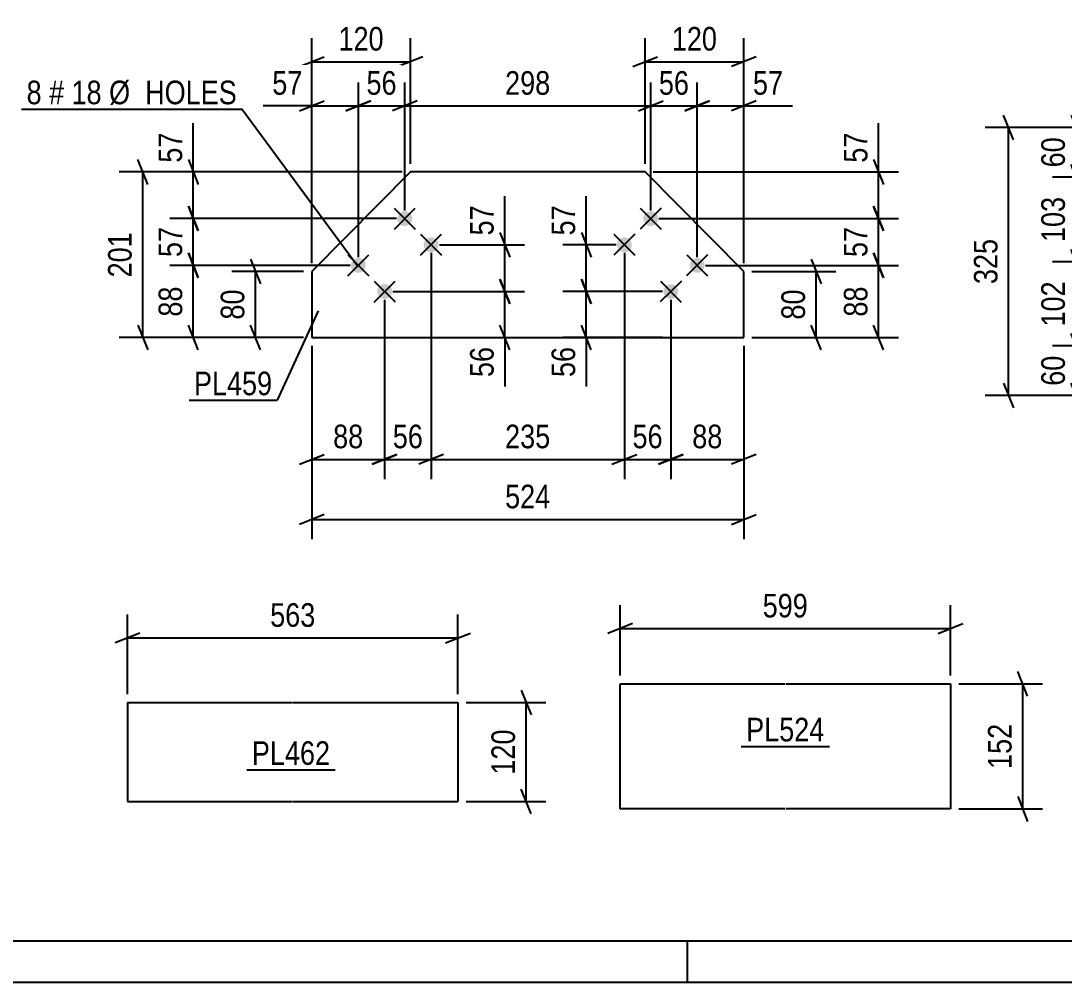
# Model space of a CAD drawing. Header units: millimetres. Extents: x 0 to 841, y 0 to 594.
# Drawn here: x 130.1 to 256.7, y 0 to 116.6 of the extents above; entities that cross this region are included whole.
import ezdxf

# ---------------------------------------------------------------- set-up
doc = ezdxf.new("R2010")
doc.units = ezdxf.units.MM
doc.styles.add('Arial Narrow', font='ARIALN.TTF', dxfattribs={"height": 0.2})

# ---------------------------------------------------------------- blocks, each defined once
blk = doc.blocks.new('Unknown-570349097-1114 - 28277')
at = {"color": 5, "linetype": 'Continuous'}
for p, q in [((5, 5), (836, 5)), ((211, 0), (211, 5)), ((0, 0), (841, 0))]:
    blk.add_line(p, q, dxfattribs=at)
blk = doc.blocks.new('Part-570349097-23035 - 23034')
at = {"color": 2, "linetype": 'Continuous'}
for p, q in [((143.04, 33.92), (143.04, 21.92)), ((143.04, 33.92), (163.04, 33.92)), ((163.14, 33.92), (183.14, 33.92)), ((183.14, 33.92), (183.14, 21.92)), ((143.04, 21.92), (163.04, 21.92)), ((163.14, 21.92), (183.14, 21.92))]:
    blk.add_line(p, q, dxfattribs=at)
blk = doc.blocks.new('Part-570349097-23051 - 23050')
at = {"color": 2, "linetype": 'Continuous'}
for p, q in [((202.81, 21.01), (202.81, 36.21)), ((202.81, 36.21), (222.81, 36.21)), ((222.91, 36.21), (242.91, 36.21)), ((242.91, 36.21), (242.91, 21.01)), ((222.81, 21.01), (202.81, 21.01)), ((242.91, 21.01), (222.91, 21.01))]:
    blk.add_line(p, q, dxfattribs=at)
blk = doc.blocks.new('Bolt-570349097-23152 - 23149')
at = {"linetype": 'Continuous'}
for points in [[(177.32, 93.28, -1), (176.05, 92, -1)], [(180.51, 90.11, -1), (179.24, 88.83, -1)], [(171.68, 87.6, -1), (170.41, 86.33, -1)], [(174.88, 84.43, -1), (173.61, 83.16, -1)]]:
    blk.add_hatch(color=1, dxfattribs=at).paths.add_polyline_path(points)
at = {"color": 1, "linetype": 'Continuous'}
for p, q in [((175.41, 93.91), (177.96, 91.37)), ((175.42, 91.37), (177.95, 93.92)), ((178.6, 90.74), (181.16, 88.2)), ((178.61, 88.2), (181.15, 90.75)), ((169.77, 88.23), (172.33, 85.7)), ((169.78, 85.69), (172.32, 88.24)), ((172.96, 85.06), (175.52, 82.53)), ((172.97, 82.52), (175.51, 85.07))]:
    blk.add_line(p, q, dxfattribs=at)
blk = doc.blocks.new('Part-570349097-23150 - 23149')
at = {"color": 2, "linetype": 'Continuous'}
for p, q in [((177.37, 98.3), (165.39, 86.24)), ((205.84, 98.3), (177.37, 98.3)), ((217.82, 86.24), (205.84, 98.3)), ((165.39, 86.24), (165.39, 78.2)), ((217.82, 78.2), (217.82, 86.24)), ((165.39, 78.2), (217.82, 78.2))]:
    blk.add_line(p, q, dxfattribs=at)
blk = doc.blocks.new('Bolt-570349097-23151 - 23149')
at = {"linetype": 'Continuous'}
for points in [[(207.16, 92, -1), (205.89, 93.28, -1)], [(203.97, 88.83, -1), (202.7, 90.11, -1)], [(212.8, 86.33, -1), (211.53, 87.6, -1)], [(209.6, 83.16, -1), (208.34, 84.43, -1)]]:
    blk.add_hatch(color=1, dxfattribs=at).paths.add_polyline_path(points)
at = {"color": 1, "linetype": 'Continuous'}
for p, q in [((207.8, 93.91), (205.25, 91.37)), ((205.26, 93.92), (207.8, 91.37)), ((204.61, 90.74), (202.06, 88.2)), ((202.07, 90.75), (204.6, 88.2)), ((213.44, 88.23), (210.89, 85.7)), ((210.9, 88.24), (213.43, 85.69)), ((210.25, 85.06), (207.69, 82.53)), ((207.7, 85.07), (210.24, 82.52))]:
    blk.add_line(p, q, dxfattribs=at)
blk = doc.blocks.new('StraightDimension-570349097-23366 - 23003')
at = {"color": 7, "linetype": 'Continuous'}
for p, q in [((250.56, 102.19), (249.36, 105.19)), ((264.07, 103.69), (247.11, 103.69)), ((249.96, 71.19), (249.96, 103.69)), ((249.36, 72.69), (250.56, 69.69)), ((264.07, 71.19), (247.11, 71.19))]:
    blk.add_line(p, q, dxfattribs=at)
at = {"color": 0}
blk.add_wipeout([(249.21, 90.78), (245.01, 90.78), (245.01, 84.1), (249.21, 84.1)], dxfattribs=at)
at = {"color": 3, "style": 'Arial Narrow'}
blk.add_text('325', height=2.863, rotation=90.0002, dxfattribs=at).set_placement((248.61, 84.7))
blk = doc.blocks.new('StraightDimension-570349097-27144 - 23003')
at = {"color": 7, "linetype": 'Continuous'}
for p, q in [((257.54, 88.89), (258.74, 85.89)), ((270.07, 87.39), (255.29, 87.39)), ((258.14, 77.19), (258.14, 87.39)), ((258.74, 75.69), (257.54, 78.69)), ((270.07, 77.19), (255.29, 77.19))]:
    blk.add_line(p, q, dxfattribs=at)
at = {"color": 0}
blk.add_wipeout([(257.39, 85.63), (253.19, 85.63), (253.19, 78.95), (257.39, 78.95)], dxfattribs=at)
at = {"color": 3, "style": 'Arial Narrow'}
blk.add_text('102', height=2.863, rotation=90.0002, dxfattribs=at).set_placement((256.79, 79.55))
blk = doc.blocks.new('StraightDimension-570349097-27142 - 23003')
at = {"color": 7, "linetype": 'Continuous'}
for p, q in [((257.54, 105.19), (258.74, 102.19)), ((264.07, 103.69), (255.29, 103.69)), ((258.14, 97.69), (258.14, 103.69)), ((258.74, 96.19), (257.54, 99.19)), ((270.07, 97.69), (255.29, 97.69))]:
    blk.add_line(p, q, dxfattribs=at)
at = {"color": 0}
blk.add_wipeout([(257.39, 103.12), (253.19, 103.12), (253.19, 98.26), (257.39, 98.26)], dxfattribs=at)
at = {"color": 3, "style": 'Arial Narrow'}
blk.add_text('60', height=2.863, rotation=90.0002, dxfattribs=at).set_placement((256.79, 98.86))
blk = doc.blocks.new('StraightDimension-570349097-27143 - 23003')
at = {"color": 7, "linetype": 'Continuous'}
for p, q in [((257.54, 99.19), (258.74, 96.19)), ((270.07, 97.69), (255.29, 97.69)), ((258.14, 87.39), (258.14, 97.69)), ((258.74, 85.89), (257.54, 88.89)), ((270.07, 87.39), (255.29, 87.39))]:
    blk.add_line(p, q, dxfattribs=at)
at = {"color": 0}
blk.add_wipeout([(257.39, 95.88), (253.19, 95.88), (253.19, 89.2), (257.39, 89.2)], dxfattribs=at)
at = {"color": 3, "style": 'Arial Narrow'}
blk.add_text('103', height=2.863, rotation=90.0002, dxfattribs=at).set_placement((256.79, 89.8))
blk = doc.blocks.new('StraightDimension-570349097-27145 - 23003')
at = {"color": 7, "linetype": 'Continuous'}
for p, q in [((257.54, 78.69), (258.74, 75.69)), ((270.07, 77.19), (255.29, 77.19)), ((258.14, 71.19), (258.14, 77.19)), ((258.74, 69.69), (257.54, 72.69)), ((264.07, 71.19), (255.29, 71.19))]:
    blk.add_line(p, q, dxfattribs=at)
at = {"color": 0}
blk.add_wipeout([(257.39, 76.62), (253.19, 76.62), (253.19, 71.76), (257.39, 71.76)], dxfattribs=at)
at = {"color": 3, "style": 'Arial Narrow'}
blk.add_text('60', height=2.863, rotation=90.0002, dxfattribs=at).set_placement((256.79, 72.36))
blk = doc.blocks.new('StraightDimension-570349097-23402 - 23034')
at = {"color": 7, "linetype": 'Continuous'}
for p, q in [((143.04, 34.92), (143.04, 44.61)), ((183.14, 34.92), (183.14, 44.61)), ((144.54, 42.36), (141.54, 41.16)), ((181.64, 41.16), (184.64, 42.36)), ((143.04, 41.76), (183.14, 41.76))]:
    blk.add_line(p, q, dxfattribs=at)
at = {"color": 0}
blk.add_wipeout([(166.43, 42.51), (166.43, 46.71), (159.75, 46.71), (159.75, 42.51)], dxfattribs=at)
at = {"color": 3, "style": 'Arial Narrow'}
blk.add_text('563', height=2.863, dxfattribs=at).set_placement((160.35, 43.11))
blk = doc.blocks.new('StraightDimension-570349097-23398 - 23034')
at = {"color": 7, "linetype": 'Continuous'}
for p, q in [((190.81, 35.42), (192.01, 32.42)), ((184.14, 33.92), (193.81, 33.92)), ((191.41, 21.92), (191.41, 33.92)), ((192.01, 20.42), (190.81, 23.42)), ((184.14, 21.92), (193.81, 21.92))]:
    blk.add_line(p, q, dxfattribs=at)
at = {"color": 0}
blk.add_wipeout([(190.66, 31.27), (186.46, 31.27), (186.46, 24.58), (190.66, 24.58)], dxfattribs=at)
at = {"color": 3, "style": 'Arial Narrow'}
blk.add_text('120', height=2.863, rotation=90.0002, dxfattribs=at).set_placement((190.06, 25.18))
blk = doc.blocks.new('StraightDimension-570349097-23414 - 23050')
at = {"color": 7, "linetype": 'Continuous'}
for p, q in [((252.27, 34.71), (251.07, 37.71)), ((243.91, 36.21), (254.07, 36.21)), ((251.67, 21.01), (251.67, 36.21)), ((251.07, 22.51), (252.27, 19.51)), ((243.91, 21.01), (254.07, 21.01))]:
    blk.add_line(p, q, dxfattribs=at)
at = {"color": 0}
blk.add_wipeout([(250.92, 31.95), (246.72, 31.95), (246.72, 25.27), (250.92, 25.27)], dxfattribs=at)
at = {"color": 3, "style": 'Arial Narrow'}
blk.add_text('152', height=2.863, rotation=90.0002, dxfattribs=at).set_placement((250.32, 25.87))
blk = doc.blocks.new('StraightDimension-570349097-23418 - 23050')
at = {"color": 7, "linetype": 'Continuous'}
for p, q in [((202.81, 37.21), (202.81, 45.75)), ((242.91, 37.21), (242.91, 45.75)), ((204.31, 43.5), (201.31, 42.3)), ((241.41, 42.3), (244.41, 43.5)), ((202.81, 42.9), (242.91, 42.9))]:
    blk.add_line(p, q, dxfattribs=at)
at = {"color": 0}
blk.add_wipeout([(226.21, 43.65), (226.21, 47.85), (219.52, 47.85), (219.52, 43.65)], dxfattribs=at)
at = {"color": 3, "style": 'Arial Narrow'}
blk.add_text('599', height=2.863, dxfattribs=at).set_placement((220.12, 44.25))
blk = doc.blocks.new('StraightDimension-570349097-27057 - 23149')
at = {"color": 7, "linetype": 'Continuous'}
for p, q in [((174.24, 82.8), (174.24, 61.03)), ((165.39, 77.2), (165.39, 61.03)), ((163.89, 62.83), (166.89, 64.03)), ((165.39, 63.43), (174.24, 63.43)), ((175.74, 64.03), (172.74, 62.83))]:
    blk.add_line(p, q, dxfattribs=at)
at = {"color": 0}
blk.add_wipeout([(172.25, 64.18), (172.25, 68.38), (167.39, 68.38), (167.39, 64.18)], dxfattribs=at)
at = {"color": 3, "style": 'Arial Narrow'}
blk.add_text('88', height=2.863, dxfattribs=at).set_placement((167.99, 64.78))
blk = doc.blocks.new('StraightDimension-570349097-27091 - 23149')
at = {"color": 7, "linetype": 'Continuous'}
for p, q in [((206.53, 93.64), (206.53, 109.17)), ((212.16, 87.97), (212.16, 109.17)), ((205.03, 105.72), (208.03, 106.92)), ((213.66, 106.92), (210.66, 105.72)), ((206.53, 106.32), (212.16, 106.32))]:
    blk.add_line(p, q, dxfattribs=at)
at = {"color": 0}
blk.add_wipeout([(211.77, 107.07), (211.77, 111.27), (206.92, 111.27), (206.92, 107.07)], dxfattribs=at)
at = {"color": 3, "style": 'Arial Narrow'}
blk.add_text('56', height=2.863, dxfattribs=at).set_placement((207.52, 107.67))
blk = doc.blocks.new('StraightDimension-570349097-26963 - 23149')
at = {"color": 7, "linetype": 'Continuous'}
for p, q in [((150.42, 94.14), (151.62, 91.14)), ((175.69, 92.64), (148.17, 92.64)), ((151.02, 86.97), (151.02, 92.64)), ((151.62, 85.47), (150.42, 88.47)), ((170.05, 86.97), (148.17, 86.97))]:
    blk.add_line(p, q, dxfattribs=at)
at = {"color": 0}
blk.add_wipeout([(150.27, 92.23), (146.07, 92.23), (146.07, 87.38), (150.27, 87.38)], dxfattribs=at)
at = {"color": 3, "style": 'Arial Narrow'}
blk.add_text('57', height=2.863, rotation=90.0002, dxfattribs=at).set_placement((149.67, 87.98))
blk = doc.blocks.new('StraightDimension-570349097-26986 - 23149')
at = {"color": 7, "linetype": 'Continuous'}
for p, q in [((233.58, 94.14), (234.78, 91.14)), ((207.53, 92.64), (236.58, 92.64)), ((234.18, 86.97), (234.18, 92.64)), ((234.78, 85.47), (233.58, 88.47)), ((213.16, 86.97), (236.58, 86.97))]:
    blk.add_line(p, q, dxfattribs=at)
at = {"color": 0}
blk.add_wipeout([(233.43, 92.23), (229.23, 92.23), (229.23, 87.38), (233.43, 87.38)], dxfattribs=at)
at = {"color": 3, "style": 'Arial Narrow'}
blk.add_text('57', height=2.863, rotation=90.0002, dxfattribs=at).set_placement((232.83, 87.98))
blk = doc.blocks.new('StraightDimension-570349097-23504 - 23149')
at = {"color": 7, "linetype": 'Continuous'}
for p, q in [((165.39, 87.24), (165.39, 114.53)), ((177.37, 99.3), (177.37, 114.53)), ((163.89, 111.08), (166.89, 112.28)), ((165.39, 111.68), (177.37, 111.68)), ((178.87, 112.28), (175.87, 111.08))]:
    blk.add_line(p, q, dxfattribs=at)
at = {"color": 0}
blk.add_wipeout([(174.73, 112.43), (174.73, 116.63), (168.04, 116.63), (168.04, 112.43)], dxfattribs=at)
at = {"color": 3, "style": 'Arial Narrow'}
blk.add_text('120', height=2.863, dxfattribs=at).set_placement((168.64, 113.03))
blk = doc.blocks.new('StraightDimension-570349097-23518 - 23149')
at = {"color": 7, "linetype": 'Continuous'}
for p, q in [((157.96, 87.74), (159.16, 84.74)), ((164.39, 86.24), (155.71, 86.24)), ((158.56, 78.2), (158.56, 86.24)), ((159.16, 76.7), (157.96, 79.7)), ((164.39, 78.2), (155.71, 78.2))]:
    blk.add_line(p, q, dxfattribs=at)
at = {"color": 0}
blk.add_wipeout([(157.81, 84.65), (153.61, 84.65), (153.61, 79.79), (157.81, 79.79)], dxfattribs=at)
at = {"color": 3, "style": 'Arial Narrow'}
blk.add_text('80', height=2.863, rotation=90.0002, dxfattribs=at).set_placement((157.21, 80.39))
blk = doc.blocks.new('StraightDimension-570349097-27054 - 23149')
at = {"color": 7, "linetype": 'Continuous'}
for p, q in [((203.33, 88.47), (203.33, 61.03)), ((208.97, 82.8), (208.97, 61.03)), ((201.83, 62.83), (204.83, 64.03)), ((203.33, 63.43), (208.97, 63.43)), ((210.47, 64.03), (207.47, 62.83))]:
    blk.add_line(p, q, dxfattribs=at)
at = {"color": 0}
blk.add_wipeout([(208.58, 64.18), (208.58, 68.38), (203.72, 68.38), (203.72, 64.18)], dxfattribs=at)
at = {"color": 3, "style": 'Arial Narrow'}
blk.add_text('56', height=2.863, dxfattribs=at).set_placement((204.32, 64.78))
blk = doc.blocks.new('StraightDimension-570349097-23508 - 23149')
at = {"color": 7, "linetype": 'Continuous'}
for p, q in [((165.39, 77.2), (165.39, 53.74)), ((217.82, 77.2), (217.82, 53.74)), ((166.89, 56.74), (163.89, 55.54)), ((165.39, 56.14), (217.82, 56.14)), ((216.32, 55.54), (219.32, 56.74))]:
    blk.add_line(p, q, dxfattribs=at)
at = {"color": 0}
blk.add_wipeout([(194.95, 56.89), (194.95, 61.09), (188.26, 61.09), (188.26, 56.89)], dxfattribs=at)
at = {"color": 3, "style": 'Arial Narrow'}
blk.add_text('524', height=2.863, dxfattribs=at).set_placement((188.86, 57.49))
blk = doc.blocks.new('StraightDimension-570349097-23500 - 23149')
at = {"color": 7, "linetype": 'Continuous'}
for p, q in [((205.84, 99.3), (205.84, 114.53)), ((217.82, 87.24), (217.82, 114.53)), ((204.34, 111.08), (207.34, 112.28)), ((205.84, 111.68), (217.82, 111.68)), ((219.32, 112.28), (216.32, 111.08))]:
    blk.add_line(p, q, dxfattribs=at)
at = {"color": 0}
blk.add_wipeout([(215.17, 112.43), (215.17, 116.63), (208.49, 116.63), (208.49, 112.43)], dxfattribs=at)
at = {"color": 3, "style": 'Arial Narrow'}
blk.add_text('120', height=2.863, dxfattribs=at).set_placement((209.09, 113.03))
blk = doc.blocks.new('StraightDimension-570349097-23512 - 23149')
at = {"color": 7, "linetype": 'Continuous'}
for p, q in [((226, 87.74), (227.2, 84.74)), ((218.82, 86.24), (229, 86.24)), ((226.6, 78.2), (226.6, 86.24)), ((227.2, 76.7), (226, 79.7)), ((218.82, 78.2), (229, 78.2))]:
    blk.add_line(p, q, dxfattribs=at)
at = {"color": 0}
blk.add_wipeout([(225.85, 84.65), (221.65, 84.65), (221.65, 79.79), (225.85, 79.79)], dxfattribs=at)
at = {"color": 3, "style": 'Arial Narrow'}
blk.add_text('80', height=2.863, rotation=90.0002, dxfattribs=at).set_placement((225.25, 80.39))
blk = doc.blocks.new('StraightDimension-570349097-26987 - 23149')
at = {"color": 7, "linetype": 'Continuous'}
for p, q in [((233.58, 88.47), (234.78, 85.47)), ((213.16, 86.97), (236.58, 86.97)), ((234.18, 78.2), (234.18, 86.97)), ((234.78, 76.7), (233.58, 79.7)), ((218.82, 78.2), (236.58, 78.2))]:
    blk.add_line(p, q, dxfattribs=at)
at = {"color": 0}
blk.add_wipeout([(233.43, 85.01), (229.23, 85.01), (229.23, 80.15), (233.43, 80.15)], dxfattribs=at)
at = {"color": 3, "style": 'Arial Narrow'}
blk.add_text('88', height=2.863, rotation=90.0002, dxfattribs=at).set_placement((232.83, 80.75))
blk = doc.blocks.new('StraightDimension-570349097-23584 - 23149')
at = {"color": 7, "linetype": 'Continuous'}
for p, q in [((145.49, 96.8), (144.29, 99.8)), ((176.37, 98.3), (142.04, 98.3)), ((144.89, 78.2), (144.89, 98.3)), ((144.29, 79.7), (145.49, 76.7)), ((164.39, 78.2), (142.04, 78.2))]:
    blk.add_line(p, q, dxfattribs=at)
at = {"color": 0}
blk.add_wipeout([(144.14, 91.59), (139.94, 91.59), (139.94, 84.91), (144.14, 84.91)], dxfattribs=at)
at = {"color": 3, "style": 'Arial Narrow'}
blk.add_text('201', height=2.863, rotation=90.0002, dxfattribs=at).set_placement((143.54, 85.51))
blk = doc.blocks.new('StraightDimension-570349097-27090 - 23149')
at = {"color": 7, "linetype": 'Continuous'}
for p, q in [((212.16, 87.97), (212.16, 109.17)), ((217.82, 87.24), (217.82, 109.17)), ((210.66, 105.72), (213.66, 106.92)), ((219.32, 106.92), (216.32, 105.72)), ((212.16, 106.32), (217.82, 106.32)), ((217.82, 106.32), (223.72, 106.32)), ((217.82, 106.32), (223.72, 106.32))]:
    blk.add_line(p, q, dxfattribs=at)
at = {"color": 0}
blk.add_wipeout([(223.2, 107.07), (223.2, 111.27), (218.34, 111.27), (218.34, 107.07)], dxfattribs=at)
at = {"color": 3, "style": 'Arial Narrow'}
blk.add_text('57', height=2.863, dxfattribs=at).set_placement((218.94, 107.67))
blk = doc.blocks.new('StraightDimension-570349097-26962 - 23149')
at = {"color": 7, "linetype": 'Continuous'}
for p, q in [((151.02, 98.3), (151.02, 104.21)), ((151.02, 98.3), (151.02, 104.21)), ((150.42, 99.8), (151.62, 96.8)), ((176.37, 98.3), (148.17, 98.3)), ((151.02, 92.64), (151.02, 98.3)), ((151.62, 91.14), (150.42, 94.14)), ((175.69, 92.64), (148.17, 92.64))]:
    blk.add_line(p, q, dxfattribs=at)
at = {"color": 0}
blk.add_wipeout([(150.27, 103.68), (146.07, 103.68), (146.07, 98.83), (150.27, 98.83)], dxfattribs=at)
at = {"color": 3, "style": 'Arial Narrow'}
blk.add_text('57', height=2.863, rotation=90.0002, dxfattribs=at).set_placement((149.67, 99.43))
blk = doc.blocks.new('StraightDimension-570349097-27092 - 23149')
at = {"color": 7, "linetype": 'Continuous'}
for p, q in [((176.69, 93.64), (176.69, 109.17)), ((206.53, 93.64), (206.53, 109.17)), ((178.19, 106.92), (175.19, 105.72)), ((205.03, 105.72), (208.03, 106.92)), ((176.69, 106.32), (206.53, 106.32))]:
    blk.add_line(p, q, dxfattribs=at)
at = {"color": 0}
blk.add_wipeout([(194.95, 107.07), (194.95, 111.27), (188.26, 111.27), (188.26, 107.07)], dxfattribs=at)
at = {"color": 3, "style": 'Arial Narrow'}
blk.add_text('298', height=2.863, dxfattribs=at).set_placement((188.86, 107.67))
blk = doc.blocks.new('StraightDimension-570349097-26964 - 23149')
at = {"color": 7, "linetype": 'Continuous'}
for p, q in [((150.42, 88.47), (151.62, 85.47)), ((170.05, 86.97), (148.17, 86.97)), ((151.02, 78.2), (151.02, 86.97)), ((151.62, 76.7), (150.42, 79.7)), ((164.39, 78.2), (148.17, 78.2))]:
    blk.add_line(p, q, dxfattribs=at)
at = {"color": 0}
blk.add_wipeout([(150.27, 85.01), (146.07, 85.01), (146.07, 80.15), (150.27, 80.15)], dxfattribs=at)
at = {"color": 3, "style": 'Arial Narrow'}
blk.add_text('88', height=2.863, rotation=90.0002, dxfattribs=at).set_placement((149.67, 80.75))
blk = doc.blocks.new('StraightDimension-570349097-26985 - 23149')
at = {"color": 7, "linetype": 'Continuous'}
for p, q in [((234.18, 98.3), (234.18, 104.21)), ((234.18, 98.3), (234.18, 104.21)), ((233.58, 99.8), (234.78, 96.8)), ((206.84, 98.3), (236.58, 98.3)), ((234.18, 92.64), (234.18, 98.3)), ((234.78, 91.14), (233.58, 94.14)), ((207.53, 92.64), (236.58, 92.64))]:
    blk.add_line(p, q, dxfattribs=at)
at = {"color": 0}
blk.add_wipeout([(233.43, 103.68), (229.23, 103.68), (229.23, 98.83), (233.43, 98.83)], dxfattribs=at)
at = {"color": 3, "style": 'Arial Narrow'}
blk.add_text('57', height=2.863, rotation=90.0002, dxfattribs=at).set_placement((232.83, 99.43))
blk = doc.blocks.new('StraightDimension-570349097-27014 - 23149')
at = {"color": 7, "linetype": 'Continuous'}
for p, q in [((188.82, 89.47), (188.82, 95.38)), ((188.82, 89.47), (188.82, 95.38)), ((188.22, 90.97), (189.42, 87.97)), ((180.88, 89.47), (191.22, 89.47)), ((188.82, 83.8), (188.82, 89.47)), ((189.42, 82.3), (188.22, 85.3)), ((175.24, 83.8), (191.22, 83.8))]:
    blk.add_line(p, q, dxfattribs=at)
at = {"color": 0}
blk.add_wipeout([(188.07, 94.85), (183.87, 94.85), (183.87, 90), (188.07, 90)], dxfattribs=at)
at = {"color": 3, "style": 'Arial Narrow'}
blk.add_text('57', height=2.863, rotation=90.0002, dxfattribs=at).set_placement((187.47, 90.6))
blk = doc.blocks.new('StraightDimension-570349097-27015 - 23149')
at = {"color": 7, "linetype": 'Continuous'}
for p, q in [((188.22, 85.3), (189.42, 82.3)), ((175.24, 83.8), (191.22, 83.8)), ((188.82, 78.2), (188.82, 83.8)), ((189.42, 76.7), (188.22, 79.7)), ((166.39, 78.2), (191.22, 78.2)), ((188.82, 78.2), (188.82, 72.29)), ((188.82, 78.2), (188.82, 72.29))]:
    blk.add_line(p, q, dxfattribs=at)
at = {"color": 0}
blk.add_wipeout([(188.07, 77.67), (183.87, 77.67), (183.87, 72.82), (188.07, 72.82)], dxfattribs=at)
at = {"color": 3, "style": 'Arial Narrow'}
blk.add_text('56', height=2.863, rotation=90.0002, dxfattribs=at).set_placement((187.47, 73.42))
blk = doc.blocks.new('StraightDimension-570349097-27093 - 23149')
at = {"color": 7, "linetype": 'Continuous'}
for p, q in [((171.05, 87.97), (171.05, 109.17)), ((176.69, 93.64), (176.69, 109.17)), ((169.55, 105.72), (172.55, 106.92)), ((178.19, 106.92), (175.19, 105.72)), ((171.05, 106.32), (176.69, 106.32))]:
    blk.add_line(p, q, dxfattribs=at)
at = {"color": 0}
blk.add_wipeout([(176.3, 107.07), (176.3, 111.27), (171.44, 111.27), (171.44, 107.07)], dxfattribs=at)
at = {"color": 3, "style": 'Arial Narrow'}
blk.add_text('56', height=2.863, dxfattribs=at).set_placement((172.04, 107.67))
blk = doc.blocks.new('StraightDimension-570349097-27029 - 23149')
at = {"color": 7, "linetype": 'Continuous'}
for p, q in [((198.71, 89.47), (198.71, 95.38)), ((198.71, 89.47), (198.71, 95.38)), ((198.11, 90.97), (199.31, 87.97)), ((202.33, 89.47), (195.86, 89.47)), ((198.71, 83.8), (198.71, 89.47)), ((199.31, 82.3), (198.11, 85.3)), ((207.97, 83.8), (195.86, 83.8))]:
    blk.add_line(p, q, dxfattribs=at)
at = {"color": 0}
blk.add_wipeout([(197.96, 94.85), (193.76, 94.85), (193.76, 90), (197.96, 90)], dxfattribs=at)
at = {"color": 3, "style": 'Arial Narrow'}
blk.add_text('57', height=2.863, rotation=90.0002, dxfattribs=at).set_placement((197.36, 90.6))
blk = doc.blocks.new('StraightDimension-570349097-27094 - 23149')
at = {"color": 7, "linetype": 'Continuous'}
for p, q in [((165.39, 87.24), (165.39, 109.17)), ((171.05, 87.97), (171.05, 109.17)), ((163.89, 105.72), (166.89, 106.92)), ((172.55, 106.92), (169.55, 105.72)), ((165.39, 106.32), (159.49, 106.32)), ((165.39, 106.32), (159.49, 106.32)), ((165.39, 106.32), (171.05, 106.32))]:
    blk.add_line(p, q, dxfattribs=at)
at = {"color": 0}
blk.add_wipeout([(164.87, 107.07), (164.87, 111.27), (160.01, 111.27), (160.01, 107.07)], dxfattribs=at)
at = {"color": 3, "style": 'Arial Narrow'}
blk.add_text('57', height=2.863, dxfattribs=at).set_placement((160.61, 107.67))
blk = doc.blocks.new('StraightDimension-570349097-27030 - 23149')
at = {"color": 7, "linetype": 'Continuous'}
for p, q in [((198.11, 85.3), (199.31, 82.3)), ((207.97, 83.8), (195.86, 83.8)), ((198.71, 78.2), (198.71, 83.8)), ((199.31, 76.7), (198.11, 79.7)), ((207.97, 78.2), (195.86, 78.2)), ((198.71, 78.2), (198.71, 72.29)), ((198.71, 78.2), (198.71, 72.29))]:
    blk.add_line(p, q, dxfattribs=at)
at = {"color": 0}
blk.add_wipeout([(197.96, 77.67), (193.76, 77.67), (193.76, 72.82), (197.96, 72.82)], dxfattribs=at)
at = {"color": 3, "style": 'Arial Narrow'}
blk.add_text('56', height=2.863, rotation=90.0002, dxfattribs=at).set_placement((197.36, 73.42))
blk = doc.blocks.new('StraightDimension-570349097-27053 - 23149')
at = {"color": 7, "linetype": 'Continuous'}
for p, q in [((208.97, 82.8), (208.97, 61.03)), ((217.82, 77.2), (217.82, 61.03)), ((207.47, 62.83), (210.47, 64.03)), ((208.97, 63.43), (217.82, 63.43)), ((219.32, 64.03), (216.32, 62.83))]:
    blk.add_line(p, q, dxfattribs=at)
at = {"color": 0}
blk.add_wipeout([(215.82, 64.18), (215.82, 68.38), (210.97, 68.38), (210.97, 64.18)], dxfattribs=at)
at = {"color": 3, "style": 'Arial Narrow'}
blk.add_text('88', height=2.863, dxfattribs=at).set_placement((211.57, 64.78))
blk = doc.blocks.new('StraightDimension-570349097-27055 - 23149')
at = {"color": 7, "linetype": 'Continuous'}
for p, q in [((179.88, 88.47), (179.88, 61.03)), ((203.33, 88.47), (203.33, 61.03)), ((181.38, 64.03), (178.38, 62.83)), ((179.88, 63.43), (203.33, 63.43)), ((201.83, 62.83), (204.83, 64.03))]:
    blk.add_line(p, q, dxfattribs=at)
at = {"color": 0}
blk.add_wipeout([(194.95, 64.18), (194.95, 68.38), (188.26, 68.38), (188.26, 64.18)], dxfattribs=at)
at = {"color": 3, "style": 'Arial Narrow'}
blk.add_text('235', height=2.863, dxfattribs=at).set_placement((188.86, 64.78))
blk = doc.blocks.new('StraightDimension-570349097-27056 - 23149')
at = {"color": 7, "linetype": 'Continuous'}
for p, q in [((179.88, 88.47), (179.88, 61.03)), ((174.24, 82.8), (174.24, 61.03)), ((172.74, 62.83), (175.74, 64.03)), ((174.24, 63.43), (179.88, 63.43)), ((181.38, 64.03), (178.38, 62.83))]:
    blk.add_line(p, q, dxfattribs=at)
at = {"color": 0}
blk.add_wipeout([(179.49, 64.18), (179.49, 68.38), (174.63, 68.38), (174.63, 64.18)], dxfattribs=at)
at = {"color": 3, "style": 'Arial Narrow'}
blk.add_text('56', height=2.863, dxfattribs=at).set_placement((175.23, 64.78))
blk = doc.blocks.new('Mark-570349097-24044 - 23034')
at = {"color": 0}
blk.add_wipeout([(167.63, 26.36), (167.63, 29.36), (158.13, 29.36), (158.13, 26.36)], dxfattribs=at)
blk.add_wipeout([(167.63, 26.36), (167.63, 29.36), (158.13, 29.36), (158.13, 26.36)], dxfattribs=at)
at = {"color": 30, "linetype": 'Continuous'}
blk.add_line((157.53, 25.76), (168.23, 25.76), dxfattribs=at)
at = {"color": 3, "style": 'Arial Narrow'}
blk.add_text('PL462', height=2.863, dxfattribs=at).set_placement((158.13, 26.36))
blk = doc.blocks.new('Mark-570349097-24050 - 23050')
at = {"color": 0}
blk.add_wipeout([(227.62, 29.21), (227.62, 32.21), (218.11, 32.21), (218.11, 29.21)], dxfattribs=at)
blk.add_wipeout([(227.62, 29.21), (227.62, 32.21), (218.11, 32.21), (218.11, 29.21)], dxfattribs=at)
at = {"color": 30, "linetype": 'Continuous'}
blk.add_line((217.51, 28.61), (228.22, 28.61), dxfattribs=at)
at = {"color": 3, "style": 'Arial Narrow'}
blk.add_text('PL524', height=2.863, dxfattribs=at).set_placement((218.11, 29.21))
blk = doc.blocks.new('Mark-570349097-24073 - 23149')
at = {"color": 0}
blk.add_wipeout([(160.61, 71.21), (160.61, 74.21), (151.1, 74.21), (151.1, 71.21)], dxfattribs=at)
blk.add_wipeout([(160.61, 71.21), (160.61, 74.21), (151.1, 74.21), (151.1, 71.21)], dxfattribs=at)
at = {"color": 30, "linetype": 'Continuous'}
for p in [(166.16, 81.45), (150.5, 70.61)]:
    blk.add_line(p, (161.21, 70.61), dxfattribs=at)
at = {"color": 3, "style": 'Arial Narrow'}
blk.add_text('PL459', height=2.863, dxfattribs=at).set_placement((151.1, 71.21))
blk = doc.blocks.new('MarkSet-570349097-26941 - 23149')
at = {"color": 0}
for points in [[(132.62, 106.52), (132.62, 109.52), (130.79, 109.52), (130.79, 106.52)], [(135.34, 106.52), (135.34, 109.52), (133.52, 109.52), (133.52, 106.52)], [(139.9, 106.52), (139.9, 109.52), (136.24, 109.52), (136.24, 106.52)], [(156.33, 106.52), (156.33, 109.52), (140.8, 109.52), (140.8, 106.52)]]:
    blk.add_wipeout(points, dxfattribs=at)
for points in [[(132.62, 106.52), (132.62, 109.52), (130.79, 109.52), (130.79, 106.52)], [(135.34, 106.52), (135.34, 109.52), (133.52, 109.52), (133.52, 106.52)], [(139.9, 106.52), (139.9, 109.52), (136.24, 109.52), (136.24, 106.52)], [(156.33, 106.52), (156.33, 109.52), (140.8, 109.52), (140.8, 106.52)]]:
    blk.add_wipeout(points, dxfattribs=at)
at = {"color": 7, "linetype": 'Continuous'}
for p in [(130.19, 105.92), (170.97, 86.84)]:
    blk.add_line(p, (156.93, 105.92), dxfattribs=at)
at = {"color": 3, "style": 'Arial Narrow'}
for s, height, p in [('8', 2.86, (130.79, 106.52)), ('#', 2.86, (133.52, 106.52)), ('18', 2.863, (136.24, 106.52)), ('Ø  HOLES', 2.863, (140.8, 106.52))]:
    blk.add_text(s, height=height, dxfattribs=at).set_placement(p)

msp = doc.modelspace()

# ---------------------------------------------------------------- block references
for name in ['Unknown-570349097-1114 - 28277', 'Part-570349097-23150 - 23149', 'Bolt-570349097-23152 - 23149', 'Bolt-570349097-23151 - 23149', 'Part-570349097-23051 - 23050', 'Part-570349097-23035 - 23034']:
    msp.add_blockref(name, (0, 0))

# ---------------------------------------------------------------- next in the draw order: block references
for name in ['StraightDimension-570349097-27091 - 23149', 'StraightDimension-570349097-23366 - 23003', 'StraightDimension-570349097-26963 - 23149', 'StraightDimension-570349097-27057 - 23149', 'StraightDimension-570349097-23402 - 23034', 'StraightDimension-570349097-23414 - 23050', 'Mark-570349097-24050 - 23050', 'Mark-570349097-24044 - 23034']:
    msp.add_blockref(name, (0, 0))

# ---------------------------------------------------------------- next in the draw order: block references
for name in ['StraightDimension-570349097-23504 - 23149', 'StraightDimension-570349097-27142 - 23003', 'StraightDimension-570349097-26986 - 23149', 'StraightDimension-570349097-27144 - 23003', 'StraightDimension-570349097-23418 - 23050', 'StraightDimension-570349097-23398 - 23034']:
    msp.add_blockref(name, (0, 0))

# ---------------------------------------------------------------- next in the draw order: block references
for name in ['StraightDimension-570349097-27143 - 23003', 'StraightDimension-570349097-23518 - 23149', 'StraightDimension-570349097-27054 - 23149', 'StraightDimension-570349097-27145 - 23003']:
    msp.add_blockref(name, (0, 0))

# ---------------------------------------------------------------- next in the draw order: block references
for name in ['StraightDimension-570349097-23500 - 23149', 'StraightDimension-570349097-23508 - 23149']:
    msp.add_blockref(name, (0, 0))

# ---------------------------------------------------------------- next in the draw order: block references
for name in ['StraightDimension-570349097-23584 - 23149', 'StraightDimension-570349097-23512 - 23149']:
    msp.add_blockref(name, (0, 0))

# ---------------------------------------------------------------- next in the draw order: block references
for name in ['StraightDimension-570349097-26962 - 23149', 'StraightDimension-570349097-26964 - 23149', 'StraightDimension-570349097-26987 - 23149']:
    msp.add_blockref(name, (0, 0))

# ---------------------------------------------------------------- next in the draw order: block references
for name in ['StraightDimension-570349097-27092 - 23149', 'StraightDimension-570349097-27090 - 23149']:
    msp.add_blockref(name, (0, 0))

# ---------------------------------------------------------------- next in the draw order: block references
for name in ['StraightDimension-570349097-26985 - 23149', 'StraightDimension-570349097-27014 - 23149']:
    msp.add_blockref(name, (0, 0))

# ---------------------------------------------------------------- next in the draw order: block references
for name in ['StraightDimension-570349097-27093 - 23149', 'StraightDimension-570349097-27029 - 23149', 'StraightDimension-570349097-27015 - 23149']:
    msp.add_blockref(name, (0, 0))

# ---------------------------------------------------------------- next in the draw order: block references
for name in ['StraightDimension-570349097-27094 - 23149', 'StraightDimension-570349097-27030 - 23149', 'Mark-570349097-24073 - 23149']:
    msp.add_blockref(name, (0, 0))

# ---------------------------------------------------------------- next in the draw order: block references
for name in ['MarkSet-570349097-26941 - 23149', 'StraightDimension-570349097-27055 - 23149', 'StraightDimension-570349097-27053 - 23149']:
    msp.add_blockref(name, (0, 0))

# ---------------------------------------------------------------- next in the draw order: block references
msp.add_blockref('StraightDimension-570349097-27056 - 23149', (0, 0))

doc.saveas('drawing.dxf')
